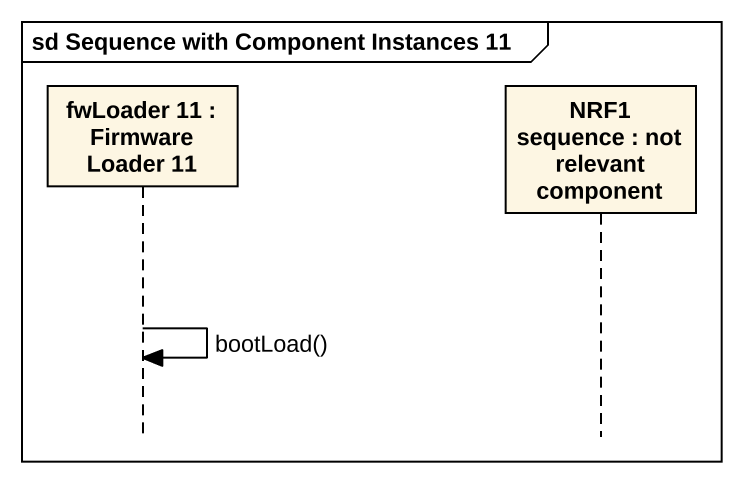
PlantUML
@startuml
mainframe sd Sequence with Component Instances 11
hide footbox
participant "fwLoader 11 : Firmware Loader 11" as fwLoader_11
participant "NRF1 sequence : not relevant component" as NRF1_sequence

fwLoader_11 -> fwLoader_11 : bootLoad()
@enduml
